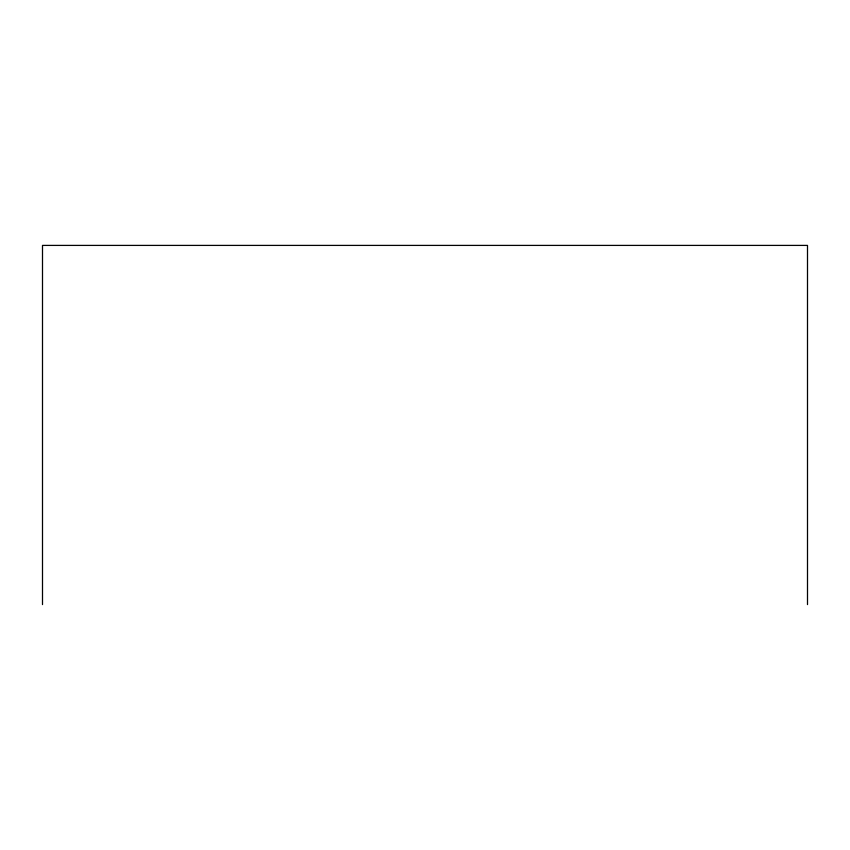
<?xml version="1.0" encoding="UTF-8"?>
<svg xmlns="http://www.w3.org/2000/svg" width="850" height="850" viewBox="0 0 850 850"><rect width="100%" height="100%" fill="white"/><g stroke="black" fill="none" stroke-linecap="round" stroke-linejoin="round"><path stroke-width="1.27" d="M807.5 604.594L807.5 245.406L42.5 245.406L42.5 604.594"/></g></svg>
